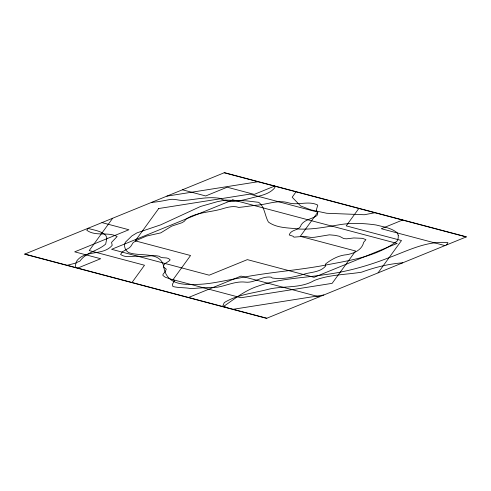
<?xml version="1.0" encoding="UTF-8"?>
<svg xmlns="http://www.w3.org/2000/svg" width="491" height="491" viewBox="0 0 491 491"><rect width="100%" height="100%" fill="white"/><g stroke="black" fill="none" stroke-linecap="round" stroke-linejoin="round"><path stroke-width="0.74" d="M75.571 267.515L75.632 264.508L76.94 260.709C85.729 249.477 103.263 256.069 112.218 245.297L111.549 242.401L117.134 236.509C107.781 231.506 95.727 236.785 86.772 230.248L88.239 228.205M446.552 244.941L447.915 242.609C426.894 240.547 407.487 250.883 388.326 257.941C367.495 266.012 345.873 272.069 323.667 274.819C301.603 278.194 278.919 278.507 257.72 286.259C244.751 290.488 234.33 299.111 223.245 306.672M296.134 191.662L292.182 197.235L300.59 205.932L310.797 209.847L326.736 213.266L364.316 214.745L375.302 212.658M112.666 218.243L89.215 250.576L144.507 265.238L131.889 282.638M358.829 208.479L346.216 225.872L401.503 240.535L378.052 272.873M274.512 186.12L254.234 194.387L227.167 187.206L205.704 195.958L182.443 189.79M77.443 268.196L100.673 258.726L74.7 251.84L128.888 229.745L101.968 222.607M188.286 297.595L241.026 276.089L319.279 296.84M402.516 220.06L381.292 228.714L444.944 245.598M67.206 265.293L74.65 263.385L79.935 261.095C86.011 252.245 97.887 251.005 105.688 244.076L106.891 237.926L105.694 235.244C100.845 230.77 93.959 230.211 87.914 228.333M166.885 196.136L258.02 181.744M232.697 309.367L323.833 294.981M151.566 202.378C157.586 201.967 163.509 200.776 169.413 199.598C174.477 198.407 179.154 200.936 184.229 200.389C196.167 199.487 208.067 196.32 220.115 198.382C229.567 203.937 240.713 200.61 250.6 198.211C259.033 195.866 269.086 194.804 274.942 187.58L274.162 185.837M402.712 262.814C388.669 263.888 374.854 267.319 361.652 272.161C345.817 274.776 329.283 274.475 314.185 280.533C300.517 288.622 284.074 285.719 269.136 289.095C254.074 293.207 237.92 294.275 224.289 302.56L222.816 305.911L227.284 307.747M224.178 172.771L466.168 236.944M24.832 254.056L266.822 318.229M317.738 212.02L317.56 214.352L316.916 215.592C311.988 219.096 304.966 219.336 301.222 224.712C300.019 230.795 290.715 229.119 289.26 234.98L293.004 236.22L293.956 237.159L303.954 236.337L311.22 237.441L314.614 237.263L329.418 234.821L334.917 235.324L339.441 236.288L343.835 238.601L346.652 238.81L353.808 237.963L362.591 238.344L365.924 239.669L363.647 242.327C362.008 250.06 353.802 253.46 346.812 254.712C338.87 255.295 331.904 259.119 325.729 263.808L325.613 266.048C320.789 271.744 312.847 272.008 306.102 273.604C295.134 276.826 283.915 279.643 272.339 278.023L271.112 277.157C261.973 275.795 254.393 283.307 245.212 282.116C235.662 280.993 226.584 285.652 217.292 287.217C208.577 287.548 199.806 287.886 191.03 288.634C185.015 287.345 178.871 288.057 172.9 286.499L172.366 284.283L174.753 280.429L165.307 277.231L162.908 275.488L163.03 274.303L165.191 271.652L166.296 269.142L163.957 267.399L163.393 266.374C163.908 262.838 168.327 262.476 170.162 259.886C167.449 256.234 162.22 259.248 159.145 256.247C152.112 254.541 145.201 257.407 138.174 256.192C132.367 255.897 125.647 258.149 120.559 254.461L122.314 251.865L129.268 247.814L130.747 246.457L133.165 242.597L137.732 239.866L146.441 236.073L160.778 232.863L171.69 226.13L181.799 222.785L184.143 221.435L186.439 218.796C197.486 211.86 211.265 212.443 223.466 208.46C228.352 207.092 233.771 205.631 238.736 207.417C244.401 206.864 250.048 206.005 255.682 205.244C266.582 204.833 277.562 199.487 288.383 202.795C297.896 205.772 308.606 200.359 317.787 205.109L316.321 210.038L316.474 211.167L317.738 212.02M398.256 235.232L398.226 237.969L397.342 240.854C376.315 257.149 348.948 260.433 323.637 265.465C295.06 270.701 265.913 272.462 237.472 278.415C223.417 280.729 209.448 284.467 195.123 284.399C180.455 285.001 166.118 283.332 163.669 266.466C160.434 250.6 139.597 257.088 128.317 252.417C124.978 250.269 123.486 245.819 125.389 242.223L131.907 235.895L137.007 232.851L160.772 224.823L200.5 206.49L217.225 201.703L225.357 200.07L246.408 200.862L258.732 202.329C264.864 206.926 264.772 215.788 268.417 222.055C277.157 228.395 288.837 227.695 299.105 229.033C312.982 229.714 326.656 226.836 340.269 224.608C352.133 222.718 364.205 223.282 376.057 224.982C383.25 226.848 391.278 227.867 397.151 232.752L398.256 235.232M158.722 208.522L135.27 240.854L190.557 255.516L173.016 279.704L241.007 297.736L332.143 283.344L355.594 251.011L300.302 236.349L317.849 212.161L249.858 194.129L158.722 208.522M224.461 172.654L24.55 254.172L266.539 318.346L466.45 236.828L224.461 172.654M232.863 199.868L111.61 249.311L209.184 275.187L247.347 259.629L314.05 277.317L397.139 243.432L232.863 199.868"/></g></svg>
